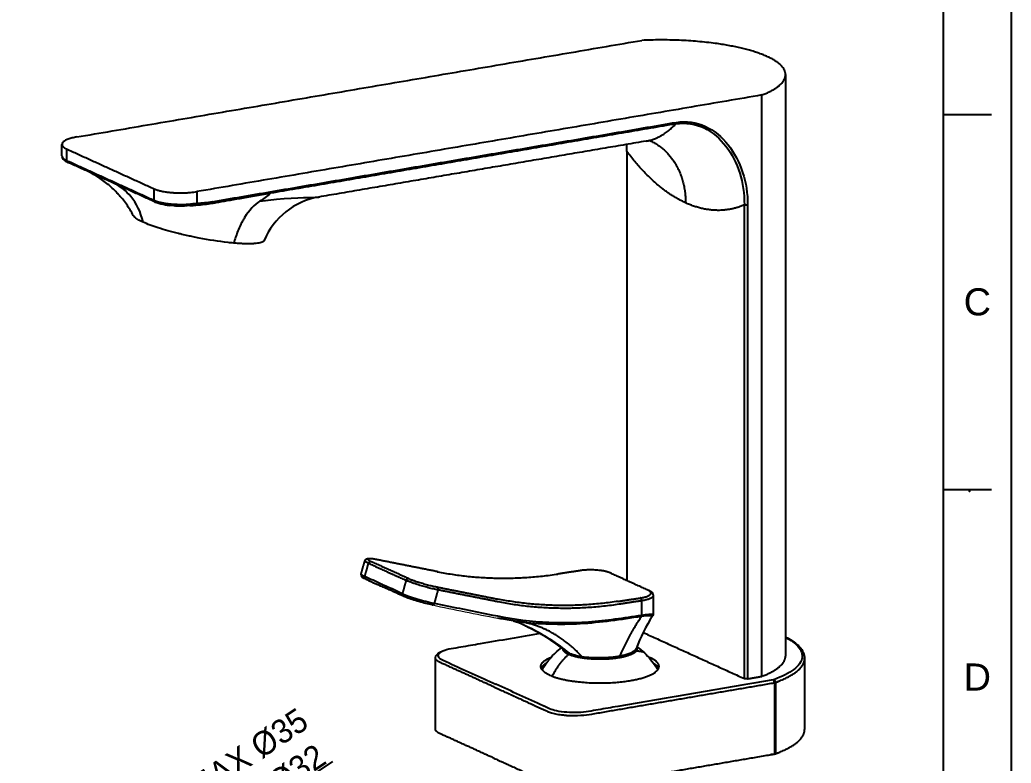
# Model space of a CAD drawing. Header units: millimetres. Extents: x 4812 to 5406, y -603 to -183.
# Drawn here: x 5199.3 to 5406.4, y -489.8 to -334.4 of the extents above; entities that cross this region are included whole.
import ezdxf

# ---------------------------------------------------------------- set-up
doc = ezdxf.new("R2010")
doc.units = ezdxf.units.MM
doc.header["$LTSCALE"] = 0.1
doc.layers.get('0').update_dxf_attribs({"lineweight": 13})
doc.layers.add('DIM', color=3, linetype='Continuous', lineweight=9)
doc.layers.add('FORM', color=7, linetype='Continuous')
doc.styles.get("Standard").update_dxf_attribs({"font": 'arial.ttf'})
doc.dimstyles.new('ISO-25', dxfattribs={"dimtxt": 2.5, "dimasz": 2.5, "dimexe": 1.25, "dimexo": 0.625, "dimtad": 1, "dimdec": 1, "dimtxsty": 'Standard', "dimcen": 2.5, "dimadec": 0, "dimazin": 0, "dimtfac": 1, "dimtdec": 1, "dimtmove": 0, "dimatfit": 3, "dimfxl": 1, "dimarcsym": 0})

# ---------------------------------------------------------------- blocks, each defined once
blk = doc.blocks.new('*D23')
at = {"layer": 'Defpoints', "color": 0, "transparency": 16777216}
for p in [(5237.21, -507.65), (5208.07, -527.04)]:
    blk.add_point(p, dxfattribs=at)
at = {"layer": 'DIM', "color": 0, "lineweight": -2, "transparency": 16777216}
for p, q in [((5264.58, -489.44), (5239.29, -506.27)), ((5208.07, -527.04), (5237.21, -507.65)), ((5205.99, -528.43), (5203.91, -529.81))]:
    blk.add_line(p, q, dxfattribs=at)
at = {"layer": 'DIM', "color": 0, "transparency": 16777216}
for points in [[(5239.06, -505.92), (5239.52, -506.61), (5237.21, -507.65)], [(5205.76, -528.08), (5206.22, -528.77), (5208.07, -527.04)]]:
    blk.add_solid(points, dxfattribs=at)
at = {"layer": 'DIM', "color": 4, "transparency": 16777216, "insert": (5249.16, -491.43), "char_height": 2.5, "attachment_point": 5, "rotation": 33.6436}
blk.add_mtext('{\\fMS PGothic|b0|i0|c129|p34;\\H2x;MAX %%C35\\PMIN %%C32}', dxfattribs=at)

msp = doc.modelspace()

# ---------------------------------------------------------------- linework, layer by layer
msp.add_lwpolyline([(5322.64, -450.02), (5330.67, -453.62)])
msp.add_arc((5393.13, 42.59), 510.77, 257.8328, 259.3992)
at = {"lineweight": -3}
for points, degree in [([(5211.18, -358.92), (5270.23, -348.83), (5329.27, -338.73)], 2), ([(5359.28, -345.9), (5359.28, -406.64), (5359.28, -467.38)], 2), ([(5354.35, -350.15), (5295.31, -360.24), (5236.26, -370.34)], 2), ([(5354.35, -471.63), (5354.35, -410.89), (5354.35, -350.15)], 2), ([(5239.5, -372.44), (5287.97, -364.16), (5336.45, -355.87)], 2), ([(5336.35, -356.19), (5293.99, -363.44), (5251.62, -370.68)], 2), ([(5208.08, -362.83), (5208.08, -361.65), (5208.08, -360.47)], 2), ([(5330.16, -359.78), (5295.93, -365.63), (5261.7, -371.48)], 2), ([(5326.12, -361.94), (5326.12, -361.45), (5326.1, -360.96), (5326.07, -360.48)], 3), ([(5331.17, -359.8), (5331.17, -359.81), (5330.7, -359.68), (5330.16, -359.78)], 3), ([(5330.89, -359.66), (5330.91, -359.67), (5330.93, -359.68), (5330.95, -359.69)], 3), ([(5330.95, -359.69), (5331.11, -359.76), (5331.18, -359.79), (5331.17, -359.8)], 3), ([(5209.04, -361.42), (5209.04, -362.62), (5209.04, -363.82)], 2), ([(5209.04, -361.42), (5218.18, -365.58), (5227.32, -369.74)], 2), ([(5326.12, -361.94), (5326.12, -406.77), (5326.12, -451.61)], 2), ([(5209.04, -363.82), (5218.18, -367.98), (5227.32, -372.14)], 2), ([(5218.4, -368.36), (5213.83, -366.28), (5209.25, -364.2)], 2), ([(5227.54, -372.52), (5222.97, -370.44), (5218.4, -368.36)], 2), ([(5227.32, -372.14), (5227.32, -370.94), (5227.32, -369.74)], 2), ([(5236.26, -370.34), (5236.26, -371.56), (5236.26, -372.77)], 2), ([(5240.26, -372.62), (5243.21, -372.11), (5247.01, -371.46), (5251.62, -370.68)], 3), ([(5251.62, -370.68), (5250.91, -371.31), (5250.16, -371.86), (5249.4, -372.35)], 3), ([(5232.58, -373.01), (5233.87, -373.06), (5235.16, -372.87), (5236.26, -372.77)], 3), ([(5236.07, -373.15), (5237.35, -373.04), (5238.46, -372.94), (5239.4, -372.77)], 3), ([(5236.26, -372.77), (5237.34, -372.68), (5238.42, -372.63), (5239.5, -372.44)], 3), ([(5239.4, -372.77), (5239.68, -372.72), (5239.96, -372.68), (5240.26, -372.62)], 3), ([(5229.47, -373.06), (5229.83, -373.12), (5230.21, -373.18), (5230.61, -373.23)], 3), ([(5231.62, -372.97), (5231.94, -372.99), (5232.26, -373), (5232.58, -373.01)], 3), ([(5232.59, -373.38), (5232.29, -373.37), (5231.99, -373.35), (5231.69, -373.34)], 3), ([(5234.78, -373.27), (5234.07, -373.34), (5233.33, -373.4), (5232.59, -373.37)], 3), ([(5234.78, -373.27), (5234.91, -373.26), (5235.03, -373.25), (5235.16, -373.24)], 3), ([(5235.16, -373.24), (5235.49, -373.2), (5235.79, -373.17), (5236.07, -373.15)], 3), ([(5350.68, -472.09), (5350.68, -422.6), (5350.68, -373.12)], 2), ([(5351.37, -373.16), (5351.37, -422.65), (5351.37, -472.14)], 2), ([(5233.14, -379.28), (5232.89, -379.22), (5232.65, -379.16), (5232.4, -379.1)], 3), ([(5234.44, -379.56), (5234.01, -379.48), (5233.57, -379.39), (5233.14, -379.28)], 3), ([(5235.46, -379.79), (5235.12, -379.72), (5234.78, -379.65), (5234.44, -379.56)], 3), ([(5236.74, -380.04), (5236.31, -379.97), (5235.89, -379.89), (5235.46, -379.79)], 3), ([(5242.79, -380.97), (5240.82, -380.76), (5238.8, -380.44), (5236.74, -380.04)], 3), ([(5243.96, -381.09), (5243.58, -381.07), (5243.19, -381.03), (5242.79, -380.97)], 3), ([(5286.6, -449.77), (5280.29, -448.51), (5273.97, -447.26)], 2), ([(5270.6, -450.25), (5270.98, -448.88), (5271.36, -447.52)], 2), ([(5271.37, -450.78), (5271.75, -449.39), (5272.14, -448.01)], 2), ([(5272.14, -448.01), (5276.06, -449.79), (5279.98, -451.57)], 2), ([(5272.68, -447.61), (5276.59, -449.39), (5280.51, -451.17)], 2), ([(5316.45, -449.53), (5314.09, -449.89), (5311.73, -450.25)], 2), ([(5271.56, -451.32), (5271.24, -451.17), (5270.45, -450.81), (5270.6, -450.25)], 3), ([(5270.6, -450.25), (5270.57, -450.36), (5270.84, -450.54), (5271.37, -450.78)], 3), ([(5279.98, -451.57), (5279.59, -452.96), (5279.2, -454.35)], 2), ([(5330.48, -453.59), (5326.56, -451.81), (5322.64, -450.02)], 2), ([(5286.64, -453.57), (5286.25, -454.96), (5285.87, -456.35)], 2), ([(5286.51, -452.97), (5292.83, -454.22), (5299.14, -455.48)], 2), ([(5299.27, -456.07), (5292.95, -454.82), (5286.64, -453.57)], 2), ([(5330.67, -453.62), (5331.16, -453.84), (5331.63, -454.22), (5331.63, -454.72)], 3), ([(5324.27, -455.96), (5326.63, -455.6), (5328.99, -455.24)], 2), ([(5331.63, -454.72), (5331.63, -456.68), (5331.63, -458.64)], 2), ([(5329.24, -455.84), (5326.88, -456.2), (5324.53, -456.56)], 2), ([(5329.24, -458.81), (5329.24, -457.33), (5329.24, -455.84)], 2), ([(5300.4, -459.69), (5299.99, -459.62), (5299.58, -459.55), (5299.16, -459.47)], 3), ([(5303.65, -460.19), (5302.56, -460.05), (5301.48, -459.88), (5300.4, -459.69)], 3), ([(5331.55, -458.92), (5330.11, -461.18), (5328.94, -463.51), (5328.04, -465.85)], 3), ([(5329.2, -459.05), (5330.71, -458.84), (5331.55, -458.92), (5331.55, -458.92)], 3), ([(5331.63, -458.64), (5331.63, -458.74), (5331.6, -458.84), (5331.55, -458.92)], 3), ([(5304.87, -461.04), (5303.69, -460.5), (5302.88, -460.22), (5302.42, -460.08)], 3), ([(5313.28, -466.34), (5310.32, -463.94), (5307.22, -462.11), (5304.87, -461.04)], 3), ([(5329.55, -462.47), (5340.11, -467.28), (5350.68, -472.09)], 2), ([(5286.13, -482.65), (5286.13, -475.24), (5286.13, -467.83)], 2), ([(5286.14, -467.73), (5286.17, -467.21), (5286.62, -466.79), (5287.2, -466.5)], 3), ([(5314.04, -466.8), (5313.72, -466.66), (5313.46, -466.5), (5313.28, -466.34)], 3), ([(5316.77, -467.54), (5315.64, -467.36), (5314.71, -467.11), (5314.04, -466.8)], 3), ([(5327.8, -466.21), (5327.8, -466.3), (5327.8, -466.39)], 2), ([(5363.28, -467.91), (5363.28, -475.33), (5363.28, -482.74)], 2), ([(5351.37, -472.14), (5352.86, -471.88), (5354.35, -471.63)], 2), ([(5356.95, -472.97), (5356.95, -480.41), (5356.95, -487.86)], 2), ([(5357.24, -487.78), (5357.24, -480.34), (5357.24, -472.9)], 2)]:
    msp.add_open_spline(points, degree=degree, dxfattribs=at)
for points, weights, knots in [([(5359.28, -345.9), (5359.28, -342.56), (5350.19, -340.39), (5341.1, -338.22), (5329.27, -338.73)], [1, 0.90836068468, 1, 0.90836068468, 1], [-44.870712, -44.870712, -44.870712, -22.435356, -22.435356, 0, 0, 0]), ([(5328.2, -465.92), (5328.2, -467.55), (5322.59, -467.99), (5316.98, -468.43), (5313.93, -467.04)], [1, 0.797322570358, 1, 0.797322570358, 1], [4.233394, 4.233394, 4.233394, 14.211829, 14.211829, 24.190263, 24.190263, 24.190263]), ([(5298.33, -473.83), (5292.71, -471.27), (5287.09, -468.72), (5286.09, -468.26), (5286.14, -467.73)], [1, 1, 1, 0.891130591616, 0.863195444052], [0, 0, 0, 21.5, 21.5, 26.332144, 26.332144, 26.332144]), ([(5357.24, -472.9), (5357.42, -472.83), (5357.59, -472.76), (5363.22, -470.59), (5363.28, -467.91)], [1, 1, 1, 0.911643298726, 0.91625379414], [0, 0, 0, 0.6, 0.6, 21.64361, 21.64361, 21.64361]), ([(5298.33, -473.83), (5303.94, -476.39), (5309.56, -478.95), (5312.96, -480.49), (5318.5, -479.55), (5337.73, -476.26), (5356.95, -472.97)], [1, 1, 1, 0.707106781187, 1, 1, 1], [0, 0, 0, 21.5, 21.5, 34.5, 34.5, 79.6, 79.6, 79.6]), ([(5298.33, -488.72), (5292.71, -486.16), (5287.09, -483.6), (5286.13, -483.17), (5286.13, -482.65)], [1, 1, 1, 0.895396915091, 0.865509150781], [-79.6, -79.6, -79.6, -58.1, -58.1, -53.457215, -53.457215, -53.457215]), ([(5357.24, -487.78), (5357.42, -487.71), (5357.59, -487.65), (5363.28, -485.45), (5363.28, -482.74)], [1, 1, 1, 0.910725564071, 0.916359599449], [-40.6, -40.6, -40.6, -40, -40, -18.737817, -18.737817, -18.737817]), ([(5298.33, -488.72), (5303.94, -491.27), (5309.56, -493.83), (5312.96, -495.38), (5318.5, -494.43), (5337.38, -491.2), (5356.27, -487.97), (5356.61, -487.91), (5356.95, -487.86)], [1, 1, 1, 0.707106781187, 1, 1, 1, 1, 1], [-79.6, -79.6, -79.6, -58.1, -58.1, -45.1, -45.1, -0.8, -0.8, 0, 0, 0])]:
    msp.add_rational_spline(points, weights, degree=2, knots=knots, dxfattribs=at)
for points, weights in [([(5354.35, -350.15), (5359.28, -348.25), (5359.28, -345.9)], [1, 0.951381189808, 1]), ([(5330.16, -359.78), (5333.58, -359.19), (5336.35, -356.19)], [0.970074705207, 0.968282177394, 1]), ([(5336.45, -355.87), (5336.45, -356.09), (5336.35, -356.19)], [1, 0.9059796939, 1]), ([(5211.18, -358.92), (5208.08, -359.45), (5208.08, -360.47)], [1, 0.872499110285, 1]), ([(5208.08, -360.47), (5208.08, -360.98), (5209.04, -361.42)], [1, 0.962453512518, 1]), ([(5331.2, -359.8), (5338.4, -363.29), (5338.4, -372.68)], [0.867950455515, 0.807636058973, 1]), ([(5338.4, -372.68), (5331.94, -369.74), (5326.12, -361.94)], [1, 0.974893546994, 1]), ([(5208.08, -362.83), (5208.04, -363.36), (5209.04, -363.82)], [0.963546133015, 0.941909410234, 1]), ([(5209.04, -363.82), (5209.04, -364.27), (5209.44, -364.23)], [1, 0.725615669477, 1]), ([(5227.32, -369.74), (5230.72, -371.29), (5236.26, -370.34)], [1, 0.707106781187, 1]), ([(5227.32, -372.14), (5227.32, -372.6), (5227.73, -372.55)], [1, 0.725615669333, 1]), ([(5227.32, -372.14), (5228.82, -372.82), (5231.62, -372.97)], [1, 0.91534854214, 1]), ([(5236.26, -372.77), (5236.24, -373.09), (5236.07, -373.15)], [1, 0.833645865306, 1]), ([(5239.5, -372.44), (5239.5, -372.67), (5239.4, -372.77)], [1, 0.906363078251, 1]), ([(5350.68, -373.12), (5344.86, -375.62), (5338.4, -372.68)], [1, 0.974893546994, 1]), ([(5231.62, -372.97), (5231.62, -373.45), (5231.72, -373.32)], [1, 0.711208412964, 1]), ([(5232.58, -373.01), (5232.58, -373.24), (5232.58, -373.33)], [1, 0.83884120781, 0.859221579856]), ([(5351.37, -373.16), (5350.94, -373.23), (5350.68, -373.12)], [1, 0.707106781187, 1]), ([(5250.36, -380.55), (5249.92, -381.62), (5243.96, -381.09)], [1, 0.890160916066, 1]), ([(5272.14, -448.01), (5271.28, -447.61), (5271.38, -447.46)], [1, 0.880059202076, 0.858350756986]), ([(5273.97, -447.26), (5270.32, -446.54), (5272.68, -447.61)], [1, 0.707106781187, 1]), ([(5272.14, -448.01), (5272.27, -447.53), (5272.68, -447.61)], [1, 0.707106781186, 1]), ([(5322.64, -450.02), (5320.29, -448.95), (5316.45, -449.53)], [1, 0.707106781187, 1]), ([(5271.49, -451.27), (5271.28, -451.1), (5271.37, -450.78)], [0.886737124857, 0.784420209883, 1]), ([(5271.64, -451.34), (5271.61, -451.34), (5271.58, -451.33)], [1, 0.970571534618, 0.947066934441]), ([(5279.98, -451.57), (5280.11, -451.09), (5280.51, -451.17)], [1, 0.707106781186, 1]), ([(5286.64, -453.57), (5282.59, -452.76), (5279.98, -451.57)], [1, 0.707106781187, 1]), ([(5280.51, -451.17), (5282.86, -452.25), (5286.51, -452.97)], [1, 0.707106781187, 1]), ([(5286.45, -449.78), (5286.53, -449.73), (5286.6, -449.77)], [0.865501483604, 0.895383495905, 1]), ([(5286.6, -449.77), (5298.85, -452.2), (5311.73, -450.25)], [1, 0.988806020204, 1]), ([(5286.64, -453.57), (5286.77, -453.09), (5286.51, -452.97)], [1, 0.707106781186, 1]), ([(5328.99, -455.24), (5332.83, -454.66), (5330.48, -453.59)], [1, 0.707106781187, 1]), ([(5279.48, -454.91), (5279.07, -454.83), (5279.2, -454.35)], [1, 0.707611653958, 1]), ([(5324.27, -455.96), (5311.39, -457.91), (5299.14, -455.48)], [1, 0.988806020204, 1]), ([(5329.24, -455.84), (5329.25, -455.36), (5328.99, -455.24)], [1, 0.707106781187, 1]), ([(5331.63, -454.76), (5331.54, -455.49), (5329.24, -455.84)], [0.862354050129, 0.817653157313, 1]), ([(5285.87, -456.35), (5285.73, -456.82), (5285.47, -456.71)], [1, 0.710003125593, 1]), ([(5324.53, -456.56), (5311.58, -458.52), (5299.27, -456.07)], [1, 0.988806020204, 1]), ([(5324.66, -467.4), (5326.69, -462.9), (5329.2, -459.05)], [1, 0.995835492255, 1]), ([(5329.24, -458.81), (5329.24, -458.95), (5329.2, -459.05)], [1, 0.961113639376, 1]), ([(5316.77, -467.54), (5310.85, -461.18), (5303.65, -460.19)], [1, 0.97686785134, 1]), ([(5313.93, -467.04), (5312.87, -466.56), (5312.8, -466)], [1, 0.964958043964, 0.995325065713]), ([(5328.13, -465.64), (5328.2, -465.78), (5328.2, -465.92)], [0.989669690093, 0.992616232934, 1]), ([(5308.15, -469.56), (5308.15, -468.49), (5310.34, -467.6)], [1, 0.924730170661, 0.938331049933]), ([(5310.55, -471.57), (5311.87, -468.97), (5313.93, -467.04)], [0.950090541821, 0.953449732115, 1]), ([(5327.75, -466.62), (5327.8, -466.51), (5327.8, -466.39)], [0.974359304601, 0.985539650308, 1]), ([(5328.11, -466.25), (5328.83, -466.35), (5329.52, -466.48)], [0.954097749821, 0.964423668745, 0.977257356464]), ([(5330.67, -467.61), (5330.85, -467.68), (5331.03, -467.76)], [0.978964981206, 0.989074983801, 1]), ([(5332.85, -469.56), (5332.85, -468.59), (5331.03, -467.76)], [1, 0.962453512518, 1]), ([(5354.35, -471.63), (5359.28, -469.72), (5359.28, -467.38)], [1, 0.951381189808, 1]), ([(5309.97, -471.36), (5308.15, -470.53), (5308.15, -469.56)], [1, 0.962453512518, 1]), ([(5309.31, -468.87), (5308.45, -469.38), (5308.22, -469.95)], [0.93751112652, 0.943194591693, 0.974482455433]), ([(5326.95, -472.5), (5332.85, -471.49), (5332.85, -469.56)], [1, 0.872499110285, 1]), ([(5331.69, -468.87), (5332.54, -469.39), (5332.77, -469.95)], [0.987644428857, 0.974737696996, 0.987787996253]), ([(5309.97, -471.36), (5316.42, -474.3), (5326.95, -472.5)], [1, 0.707106781187, 1]), ([(5351.37, -472.14), (5350.94, -472.21), (5350.68, -472.09)], [1, 0.707106781187, 1]), ([(5356.84, -472.33), (5356.78, -472.36), (5356.69, -472.37)], [1, 0.980580675691, 1]), ([(5357.24, -472.9), (5357.24, -472.42), (5356.84, -472.33)], [1, 0.707106781186, 1]), ([(5356.95, -472.97), (5356.95, -472.49), (5356.69, -472.37)], [1, 0.707106781187, 1]), ([(5357.24, -472.9), (5357.12, -472.94), (5356.95, -472.97)], [1, 0.980580675691, 1]), ([(5356.95, -487.86), (5357.12, -487.83), (5357.24, -487.78)], [1, 0.980580675691, 1])]:
    msp.add_rational_spline(points, weights, degree=2, dxfattribs=at)
for points, knots in [([(5336.35, -356.19), (5338.45, -355.84), (5340.49, -356.18), (5344.06, -357.9), (5345.58, -359.23), (5349.35, -364.12), (5350.71, -368.43), (5350.68, -373.12)], [0, 0, 0, 0, 7.38641, 7.38641, 14.772819, 14.772819, 29.545639, 29.545639, 29.545639, 29.545639]), ([(5336.45, -355.87), (5338.59, -355.5), (5340.68, -355.84), (5344.38, -357.57), (5345.98, -358.92), (5349.92, -363.92), (5351.37, -368.35), (5351.37, -373.16)], [0, 0, 0, 0, 7.563588, 7.563588, 15.127177, 15.127177, 30.254354, 30.254354, 30.254354, 30.254354]), ([(5209.25, -364.2), (5208.95, -364.06), (5208.7, -363.91), (5208.5, -363.72), (5208.4, -363.63), (5208.31, -363.53), (5208.24, -363.42), (5208.19, -363.33), (5208.14, -363.23), (5208.11, -363.13)], [9.910888, 9.910888, 9.910888, 9.910888, 11.525191, 11.525191, 11.525191, 12.315382, 12.315382, 12.315382, 12.949162, 12.949162, 12.949162, 12.949162]), ([(5222.97, -375.33), (5222.76, -374.93), (5222.54, -374.54), (5222.3, -374.14), (5222.06, -373.75), (5221.81, -373.36), (5221.54, -372.98), (5221.27, -372.61), (5221, -372.24), (5220.71, -371.87), (5220.56, -371.69), (5220.41, -371.52), (5220.26, -371.34), (5220.11, -371.16), (5219.96, -370.99), (5219.8, -370.82), (5219.48, -370.47), (5219.16, -370.14), (5218.82, -369.82), (5218.52, -369.54), (5218.22, -369.27), (5217.91, -369), (5217.86, -368.96), (5217.81, -368.92), (5217.76, -368.88), (5217.4, -368.58), (5217.01, -368.28), (5216.64, -368.01), (5216.24, -367.72), (5215.84, -367.45), (5215.45, -367.21), (5215.11, -366.99), (5214.73, -366.77), (5214.43, -366.61), (5214.18, -366.47), (5213.98, -366.36), (5213.83, -366.28)], [2.898237, 2.898237, 2.898237, 2.898237, 4.291326, 4.291326, 4.291326, 5.678249, 5.678249, 5.678249, 7.066963, 7.066963, 7.066963, 7.763877, 7.763877, 7.763877, 8.463626, 8.463626, 8.463626, 9.875038, 9.875038, 9.875038, 11.109495, 11.109495, 11.109495, 11.308977, 11.308977, 11.308977, 12.774727, 12.774727, 12.774727, 14.302561, 14.302561, 14.302561, 15.685833, 15.685833, 15.685833, 16.672576, 16.672576, 16.672576, 16.672576]), ([(5225.02, -376.73), (5224.55, -374.57), (5223.63, -372.77), (5221.52, -370.22), (5220.39, -369.33), (5219.14, -368.7)], [0, 0, 0, 0, 6.531972, 6.531972, 12.009941, 12.009941, 12.009941, 12.009941]), ([(5231.69, -373.34), (5231.61, -373.33), (5231.52, -373.33), (5231.43, -373.32), (5229.82, -373.21), (5228.46, -372.94), (5227.54, -372.52)], [4.674931, 4.674931, 4.674931, 4.674931, 4.945105, 4.945105, 4.945105, 9.910888, 9.910888, 9.910888, 9.910888]), ([(5227.76, -372.47), (5227.86, -372.51), (5227.97, -372.55), (5228.09, -372.59), (5228.24, -372.64), (5228.38, -372.69), (5228.51, -372.73)], [16.4898632, 16.4898632, 16.4898632, 16.4898632, 16.837133, 16.837133, 16.837133, 17.3834654, 17.3834654, 17.3834654, 17.3834654]), ([(5249.4, -372.35), (5248.3, -373.06), (5247.21, -374.19), (5246.1, -375.98), (5245.95, -376.24), (5245.7, -376.71), (5245.58, -376.94), (5245.23, -377.64), (5245.03, -378.11), (5244.48, -379.47), (5244.19, -380.34), (5243.96, -381.09)], [-12.872982, -12.872982, -12.872982, -12.872982, -6.436661, -6.436661, -5.632079, -5.632079, -4.827496, -4.827496, -3.218331, -3.218331, 0, 0, 0, 0]), ([(5249.4, -372.35), (5254.29, -371.62), (5258.4, -371.57), (5261.25, -371.53), (5261.72, -371.51), (5261.88, -371.43)], [0, 0, 0, 0, 18.026962, 18.026962, 24.196073, 24.196073, 24.196073, 24.196073]), ([(5261.7, -371.48), (5259.2, -371.91), (5256.85, -372.97), (5254.86, -374.55), (5252.88, -376.14), (5251.33, -378.2), (5250.36, -380.55)], [0.003271, 0.003271, 0.003271, 0.003271, 7.65898, 7.65898, 7.65898, 15.319193, 15.319193, 15.319193, 15.319193]), ([(5225.02, -376.73), (5224.57, -376.52), (5224.2, -376.33), (5223.75, -376.06), (5223.62, -375.97), (5223.4, -375.81), (5223.31, -375.74), (5223.1, -375.54), (5223.02, -375.43), (5222.97, -375.33)], [-9.762961, -9.762961, -9.762961, -9.762961, -7.322243, -7.322243, -6.101869, -6.101869, -4.881494, -4.881494, -3.193255, -3.193255, -3.193255, -3.193255]), ([(5232.4, -379.1), (5230.89, -378.73), (5229.49, -378.33), (5227.89, -377.82), (5227.62, -377.73), (5227.05, -377.54), (5226.78, -377.44), (5225.97, -377.14), (5225.47, -376.93), (5225.02, -376.73)], [-9.762961, -9.762961, -9.762961, -9.762961, -4.881467, -4.881467, -3.661092, -3.661092, -2.440718, -2.440718, 0, 0, 0, 0]), ([(5271.39, -447.42), (5271.44, -447.28), (5271.54, -447.18), (5271.65, -447.12), (5271.71, -447.09), (5271.77, -447.07), (5271.82, -447.06), (5271.89, -447.04), (5271.95, -447.02), (5272.02, -447.01)], [0.065089, 0.065089, 0.065089, 0.065089, 0.684628, 0.684628, 0.684628, 1.056201, 1.056201, 1.056201, 1.509957, 1.509957, 1.509957, 1.509957]), ([(5275.29, -452.57), (5275.12, -452.49), (5274.96, -452.42), (5274.79, -452.34), (5273.65, -451.82), (5272.51, -451.3), (5271.37, -450.78)], [-7.5, -7.5, -7.5, -7.5, -6.559196, -6.559196, -6.559196, 0, 0, 0, 0]), ([(5271.64, -451.34), (5271.81, -451.42), (5271.99, -451.5), (5272.16, -451.58), (5272.86, -451.9), (5273.55, -452.21), (5274.25, -452.53), (5274.52, -452.66), (5274.79, -452.78), (5275.07, -452.9), (5275.23, -452.98), (5275.39, -453.05), (5275.56, -453.13)], [0, 0, 0, 0, 0.133333, 0.133333, 0.133333, 0.666664, 0.666664, 0.666664, 0.874559, 0.874559, 0.874559, 1, 1, 1, 1]), ([(5279.2, -454.35), (5278.06, -453.83), (5276.92, -453.31), (5275.78, -452.79), (5275.61, -452.72), (5275.45, -452.64), (5275.29, -452.57)], [-7.5, -7.5, -7.5, -7.5, -0.940804, -0.940804, -0.940804, 0, 0, 0, 0]), ([(5279.19, -454.78), (5279.11, -454.74), (5279.03, -454.71), (5278.95, -454.67), (5278.26, -454.36), (5277.56, -454.04), (5276.86, -453.72), (5276.59, -453.6), (5276.32, -453.47), (5276.05, -453.35), (5275.88, -453.28), (5275.72, -453.2), (5275.56, -453.13)], [0.0735804, 0.0735804, 0.0735804, 0.0735804, 0.1333329, 0.1333329, 0.1333329, 0.6666643, 0.6666643, 0.6666643, 0.8745595, 0.8745595, 0.8745595, 1, 1, 1, 1]), ([(5279.2, -454.35), (5279.89, -454.67), (5281.01, -455.06), (5283.47, -455.8), (5284.8, -456.13), (5285.87, -456.35)], [-8.053265, -8.053265, -8.053265, -8.053265, -4.026633, -4.026633, 0, 0, 0, 0]), ([(5285.47, -456.71), (5285.07, -456.63), (5284.61, -456.52), (5284.13, -456.41), (5283.66, -456.29), (5283.16, -456.16), (5282.68, -456.02), (5282.2, -455.88), (5281.72, -455.73), (5281.28, -455.59), (5280.84, -455.44), (5280.43, -455.3), (5280.08, -455.16), (5279.85, -455.07), (5279.65, -454.99), (5279.48, -454.91)], [-7.100532, -7.100532, -7.100532, -7.100532, -5.574899, -5.574899, -5.574899, -4.048896, -4.048896, -4.048896, -2.523289, -2.523289, -2.523289, -0.997982, -0.997982, -0.997982, 0, 0, 0, 0]), ([(5285.87, -456.35), (5289.39, -457.05), (5292.91, -457.77), (5299.94, -459.2), (5303.48, -459.84), (5310.73, -460.43), (5314.42, -460.45), (5321.81, -459.97), (5325.53, -459.37), (5329.24, -458.81)], [0, 0, 0, 0, 13.064549, 13.064549, 26.129098, 26.129098, 39.193647, 39.193647, 52.258196, 52.258196, 52.258196, 52.258196]), ([(5303.65, -460.19), (5307.86, -460.71), (5312.13, -460.81), (5320.66, -460.36), (5324.93, -459.69), (5329.2, -459.05)], [-30.049519, -30.049519, -30.049519, -30.049519, -15.02476, -15.02476, 0, 0, 0, 0]), ([(5329.24, -458.81), (5330.41, -458.64), (5331.22, -458.6), (5331.61, -458.62), (5331.65, -458.63), (5331.62, -458.64)], [-8.316862, -8.316862, -8.316862, -8.316862, -4.158431, -4.158431, -2.645687, -2.645687, -2.645687, -2.645687]), ([(5304.95, -461.07), (5305.24, -461.21), (5305.54, -461.35), (5308.74, -462.91), (5311.48, -464.68), (5314.04, -466.8)], [10.765788, 10.765788, 10.765788, 10.765788, 11.965229, 11.965229, 23.930457, 23.930457, 23.930457, 23.930457]), ([(5308.03, -462.69), (5303.85, -463.41), (5298.31, -464.36), (5292.77, -465.3), (5290.74, -465.65), (5290.05, -465.76), (5288.72, -466), (5288.14, -466.16), (5286.81, -466.7), (5286.45, -467.16), (5287.02, -468.03), (5288.02, -468.39), (5292.15, -470.27), (5295.45, -471.78), (5298.75, -473.28)], [23.375634, 23.375634, 23.375634, 23.375634, 38.111799, 42.875773, 42.875773, 45.257761, 45.257761, 47.639748, 47.639748, 52.403723, 52.403723, 57.167698, 57.167698, 76.223597, 76.223597, 76.223597, 76.223597]), ([(5359.28, -463.49), (5360.42, -464.08), (5361.29, -464.7), (5362.59, -466.13), (5362.89, -466.97), (5362.6, -468.6), (5362.02, -469.41), (5360.01, -470.96), (5358.57, -471.67), (5356.84, -472.33)], [1.694613, 1.694613, 1.694613, 1.694613, 8.854031, 8.854031, 17.708061, 17.708061, 26.562092, 26.562092, 35.416123, 35.416123, 35.416123, 35.416123]), ([(5359.35, -463.44), (5360.59, -464.06), (5361.56, -464.75), (5362.23, -465.48), (5362.9, -466.21), (5363.28, -467.03), (5363.28, -467.86)], [1.387476, 1.387476, 1.387476, 1.387476, 8.958178, 8.958178, 8.958178, 16.510743, 16.510743, 16.510743, 16.510743]), ([(5308.43, -470.26), (5308.89, -469.42), (5309.44, -468.62), (5310.07, -467.89), (5310.42, -467.48), (5310.8, -467.1), (5311.19, -466.74), (5311.63, -466.34), (5312.08, -465.97), (5312.56, -465.63)], [30.927342, 30.927342, 30.927342, 30.927342, 33.831, 33.831, 33.831, 35.442222, 35.442222, 35.442222, 37.221895, 37.221895, 37.221895, 37.221895]), ([(5328.04, -465.86), (5327.99, -465.99), (5327.89, -466.13), (5327.24, -466.73), (5326.13, -467.14), (5324.66, -467.4)], [-6.814795, -6.814795, -6.814795, -6.814795, -5.374194, -5.374194, 0, 0, 0, 0]), ([(5328.2, -465.47), (5328.76, -465.85), (5329.3, -466.27), (5329.8, -466.74), (5330.71, -467.57), (5331.5, -468.52), (5332.15, -469.57), (5332.3, -469.8), (5332.44, -470.04), (5332.57, -470.28)], [10.526862, 10.526862, 10.526862, 10.526862, 12.578959, 12.578959, 12.578959, 16.282359, 16.282359, 16.282359, 17.114479, 17.114479, 17.114479, 17.114479]), ([(5324.66, -467.4), (5323.5, -467.61), (5322.13, -467.76), (5319.35, -467.81), (5317.98, -467.73), (5316.77, -467.54)], [-8.405238, -8.405238, -8.405238, -8.405238, -4.202619, -4.202619, 0, 0, 0, 0]), ([(5308.82, -477.86), (5308.77, -477.84), (5308.71, -477.81), (5305.36, -476.29), (5302.06, -474.78), (5298.75, -473.28)], [56.86129, 56.86129, 56.86129, 56.86129, 57.167698, 57.167698, 76.223597, 76.223597, 76.223597, 76.223597]), ([(5356.69, -472.37), (5345.87, -474.22), (5333.69, -476.31), (5321.51, -478.39), (5319.48, -478.73), (5318.81, -478.85), (5317.44, -479.08), (5316.67, -479.15), (5314.34, -479.24), (5312.7, -479.11), (5310.29, -478.6), (5309.59, -478.23), (5308.84, -477.87)], [0, 0, 0, 0, 38.111799, 42.875773, 42.875773, 45.257761, 45.257761, 47.639748, 47.639748, 52.403723, 52.403723, 56.817124, 56.817124, 56.817124, 56.817124])]:
    msp.add_open_spline(points, degree=3, knots=knots, dxfattribs=at)
at = {"layer": 'FORM'}
for p, q in [((5392.3, -589.31), (5392.3, -197.52)), ((5392.3, -354.23), (5402.3, -354.23)), ((5392.3, -432.59), (5402.3, -432.59))]:
    msp.add_line(p, q, dxfattribs=at)
msp.add_lwpolyline([(4812.4, -183.38), (5406.44, -183.38), (5406.44, -603.45), (4812.4, -603.45)], close=True, dxfattribs=at)
msp.add_point((5397.73, -432.9), dxfattribs=at)

# ---------------------------------------------------------------- texts
at = {"layer": 'FORM', "char_height": 5.66, "attachment_point": 5}
for s, insert in [('C', (5399.37, -393.41)), ('D', (5399.37, -471.77))]:
    msp.add_mtext_dynamic_manual_height_columns(s, width=10.0017, gutter_width=12.5, heights=[0], dxfattribs=dict(at, insert=insert))

# ---------------------------------------------------------------- dimensions: what is measured, and where the dimension line sits
at = {"layer": 'DIM'}
dim = msp.add_diameter_dim_2p(p1=(5208.07, -527.04), p2=(5237.21, -507.65), text='{\\fMS PGothic|b0|i0|c129|p34;\\H2x;MAX %%C35\\PMIN %%C32}', dimstyle='ISO-25', override={"dimclrt": 4}, dxfattribs=at)
dim.commit()
dim.dimension.update_dxf_attribs({"geometry": '*D23', "text_midpoint": (5249.16, -491.43)})

doc.saveas('drawing.dxf')
